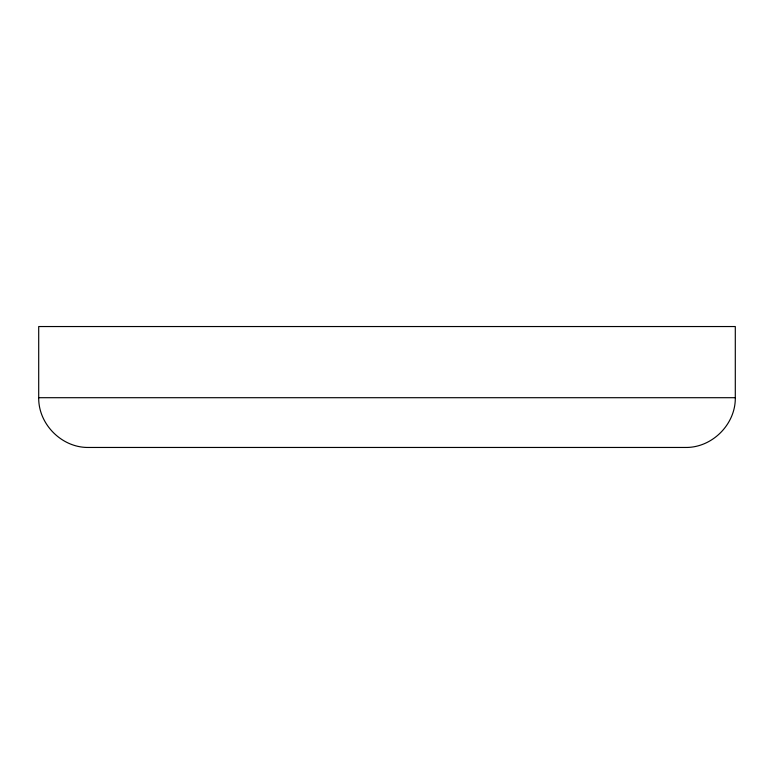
<?xml version="1.0" encoding="UTF-8"?>
<svg xmlns="http://www.w3.org/2000/svg" width="774" height="774" viewBox="0 0 774 774"><rect width="100%" height="100%" fill="white"/><g stroke="black" fill="none" stroke-linecap="round" stroke-linejoin="round"><path stroke-width="1.16" d="M735.3 397.701C735.697 424.287 712.128 447.846 685.541 447.459L88.468 447.459C61.872 447.846 38.342 424.287 38.7 397.701L38.7 326.541L735.3 326.541L735.3 397.701L38.7 397.701"/></g></svg>
